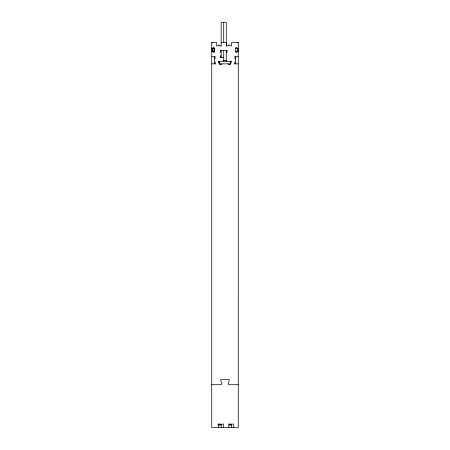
<?xml version="1.0" encoding="UTF-8"?>
<svg xmlns="http://www.w3.org/2000/svg" width="450" height="450" viewBox="0 0 450 450"><rect width="100%" height="100%" fill="white"/><g stroke="black" fill="none" stroke-linecap="round" stroke-linejoin="round"><path stroke-width="0.67" d="M211.731 48.167L214.296 48.167L214.296 51.733A0.641 0.641 0 0 1 213.654 52.374A0.641 0.641 0 0 1 213.013 51.733L213.013 48.167M221.158 42.463L226.564 42.463L226.564 45.889L228.274 45.889L228.274 45.034L229.843 45.034L229.843 45.889L231.553 45.889L231.553 42.463L238.269 42.463L238.258 427.5L211.731 427.5L211.731 42.463L216.579 42.463L216.579 45.889L218.289 45.889L218.289 45.034L219.442 45.034L219.442 45.889L221.158 45.889M211.731 42.711L212.372 42.711M237.628 42.711L238.269 42.711M235.699 48.167L238.269 48.167M211.731 49.596L212.051 49.596M237.949 49.596L238.269 49.596M211.731 50.451L212.051 50.451M237.949 50.451L238.269 50.451M211.731 51.733L214.296 51.733C216.051 46.204 211.264 46.204 213.013 51.733M235.688 51.733A0.641 0.641 0 0 0 236.329 52.374A0.641 0.641 0 0 0 236.97 51.733C238.725 46.204 233.938 46.204 235.688 51.733L238.269 51.733M221.158 52.161L220.303 52.161L220.303 50.451L227.143 50.451L227.143 52.161L226.288 52.161M221.158 55.867L220.303 55.867L220.303 57.583L223.723 57.583M211.731 56.728L215.156 56.728L215.156 58.438L214.296 58.438M238.269 56.728L234.833 56.728L234.833 58.438L235.688 58.438M223.723 60.435L226.288 60.435M218.582 61.29L231.418 61.29M214.296 62.145L215.179 62.145L215.179 63.855M235.716 62.145L234.833 62.145L234.833 63.855M218.88 63L218.88 61.29L218.869 63L219.735 63M230.276 63L231.143 63L231.131 61.29M211.731 63.855L215.539 63.855M219.724 63.855L230.287 63.855M234.461 63.855L238.269 63.855M211.731 384.716L221.057 384.716A0.855 0.855 0 0 0 221.861 383.569L220.714 380.469A0.855 0.855 0 0 1 221.535 379.373L228.454 379.373A0.855 0.855 0 0 1 229.269 380.469L228.127 383.569A0.855 0.855 0 0 0 228.932 384.716L238.258 384.716M217.89 424.935L221.715 424.935L221.715 424.08L223.425 424.08L223.425 427.5M228.797 424.935L231.694 424.935L231.694 424.08L233.409 424.08L233.409 427.5M235.716 56.52L235.693 63.855M231.553 424.08L231.553 427.5M230.541 424.935L230.541 424.08L228.831 424.08L228.831 427.5M230.276 61.29L230.276 64.71L228.566 64.71L228.566 63.855M229.843 424.08L229.843 424.935M226.288 46.131L226.288 22.5L221.158 22.5L221.158 46.131M226.288 50.451L226.288 61.29M223.723 22.5L223.723 42.463M223.723 50.451L223.723 61.29M221.434 63.855L221.434 64.71L219.724 64.71L219.724 61.29M221.158 50.451L221.158 57.583M221.158 424.761L221.158 427.5M220.146 424.935L220.146 424.08L218.436 424.08L218.436 427.5M219.442 424.08L219.442 424.935M218.289 424.08L218.289 424.935M214.324 56.52L214.296 63.855"/></g></svg>
